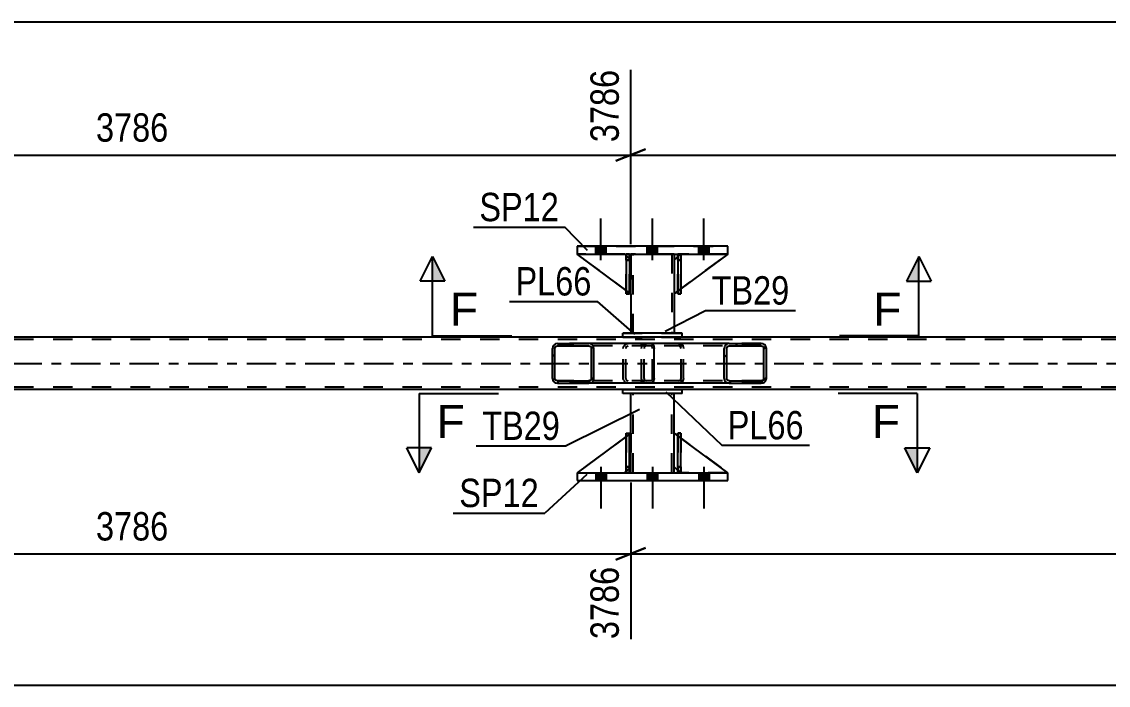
# Model space of a CAD drawing. Header units: millimetres. Extents: x 0 to 841, y 0 to 594.
# Drawn here: x 92.9 to 202.6, y 195.7 to 262.7 of the extents above; entities that cross this region are included whole.
import ezdxf

# ---------------------------------------------------------------- set-up
doc = ezdxf.new("R2010")
doc.units = ezdxf.units.MM
doc.linetypes.add('DXK_LINE_DOT2', pattern=[3.9198, 1.9599, -1.9599])
doc.linetypes.add('DXK_LINE_DOT3', pattern=[5.9187, 2.979, -0.9799, 0.9799, -0.9799])
doc.styles.add('Arial', font='ARIAL.TTF', dxfattribs={"height": 0.2})
doc.styles.add('Arial Narrow', font='ARIALN.TTF', dxfattribs={"height": 0.2})

# ---------------------------------------------------------------- blocks, each defined once
blk = doc.blocks.new('Part-247343161-26516 - 4010')
at = {"linetype": 'Continuous'}
h = blk.add_hatch(dxfattribs=at)
h.set_pattern_fill('', scale=0.7, style=0, pattern_type=0)
h.set_pattern_definition([(45, (150.6194, 229.9036), (-1.57154, 1.57154), [])])
h.paths.add_polyline_path([(150.66, 229.72), (150.62, 229.9), (150.51, 230.06), (150.35, 230.16), (150.15, 230.2), (146.97, 230.2), (146.78, 230.16), (146.62, 230.06), (146.51, 229.9), (146.47, 229.72), (146.47, 226.68), (146.51, 226.5), (146.62, 226.34), (146.78, 226.24), (146.97, 226.2), (150.15, 226.2), (150.35, 226.24), (150.51, 226.34), (150.62, 226.5), (150.66, 226.68)])
h.paths.add_polyline_path([(150.39, 226.59), (150.33, 226.51), (150.25, 226.46), (150.15, 226.44), (146.97, 226.44), (146.87, 226.46), (146.79, 226.51), (146.74, 226.59), (146.72, 226.68), (146.72, 229.72), (146.74, 229.81), (146.79, 229.89), (146.87, 229.94), (146.97, 229.96), (150.15, 229.96), (150.25, 229.94), (150.33, 229.89), (150.39, 229.81), (150.41, 229.72), (150.41, 226.68)])
at = {"color": 2, "linetype": 'Continuous'}
for p, q in [((146.51, 229.9), (146.47, 229.72)), ((146.47, 226.68), (146.47, 229.72)), ((146.72, 229.72), (146.74, 229.81)), ((146.72, 226.68), (146.72, 229.72)), ((146.74, 229.81), (146.79, 229.89)), ((146.97, 230.2), (146.78, 230.16)), ((146.79, 229.89), (146.87, 229.94)), ((146.87, 229.94), (146.97, 229.96)), ((146.97, 230.2), (150.15, 230.2)), ((146.97, 229.96), (150.15, 229.96)), ((156.46, 230.2), (150.15, 230.2)), ((150.35, 230.16), (150.15, 230.2)), ((150.15, 229.96), (150.25, 229.94)), ((150.25, 229.94), (150.33, 229.89)), ((150.33, 229.89), (150.39, 229.81)), ((150.39, 229.81), (150.41, 229.72)), ((150.41, 226.68), (150.41, 229.72)), ((150.66, 229.72), (150.62, 229.9)), ((150.66, 226.68), (150.66, 229.72)), ((156.46, 230.2), (156.56, 230.16)), ((156.56, 230.16), (156.65, 230.06)), ((156.65, 230.06), (156.71, 229.9)), ((156.71, 229.9), (156.73, 229.72)), ((156.73, 226.68), (156.73, 229.72)), ((146.47, 226.68), (146.51, 226.5)), ((146.74, 226.59), (146.72, 226.68)), ((146.79, 226.51), (146.74, 226.59)), ((146.78, 226.24), (146.97, 226.2)), ((146.87, 226.46), (146.79, 226.51)), ((146.97, 226.44), (146.87, 226.46)), ((146.97, 226.44), (150.15, 226.44)), ((146.97, 226.2), (150.15, 226.2)), ((150.25, 226.46), (150.15, 226.44)), ((150.15, 226.2), (150.35, 226.24)), ((156.46, 226.2), (150.15, 226.2)), ((150.33, 226.51), (150.25, 226.46)), ((150.39, 226.59), (150.33, 226.51)), ((150.41, 226.68), (150.39, 226.59)), ((150.62, 226.5), (150.66, 226.68)), ((156.56, 226.24), (156.46, 226.2)), ((156.65, 226.34), (156.56, 226.24)), ((156.71, 226.5), (156.65, 226.34)), ((156.73, 226.68), (156.71, 226.5))]:
    blk.add_line(p, q, dxfattribs=at)
at = {"color": 7, "linetype": 'DXK_LINE_DOT2'}
for p, q in [((150.15, 230.2), (146.97, 230.2)), ((156.46, 229.96), (146.97, 229.96)), ((153.62, 229.72), (153.66, 229.9)), ((153.62, 226.68), (153.62, 229.72)), ((153.89, 229.81), (153.87, 229.72)), ((153.87, 226.68), (153.87, 229.72)), ((153.94, 229.89), (153.89, 229.81)), ((153.93, 230.16), (154.12, 230.2)), ((153.94, 229.89), (153.97, 229.9)), ((153.97, 229.9), (154.02, 229.94)), ((154.02, 229.94), (154.12, 229.96)), ((155.46, 229.96), (155.46, 230.2)), ((156.51, 229.94), (156.46, 229.96)), ((156.55, 229.89), (156.51, 229.94)), ((156.58, 229.81), (156.55, 229.89)), ((156.59, 229.72), (156.58, 229.81)), ((156.59, 226.68), (156.59, 229.72)), ((156.46, 226.44), (146.97, 226.44)), ((150.15, 226.2), (146.97, 226.2)), ((153.66, 226.5), (153.62, 226.68)), ((153.87, 226.68), (153.89, 226.59)), ((153.89, 226.59), (153.94, 226.51)), ((154.12, 226.2), (153.93, 226.24)), ((153.94, 226.51), (154.02, 226.46)), ((154.02, 226.46), (154.12, 226.44)), ((155.46, 226.2), (155.46, 226.44)), ((156.46, 226.44), (156.51, 226.46)), ((156.51, 226.46), (156.55, 226.51)), ((156.55, 226.51), (156.58, 226.59)), ((156.58, 226.59), (156.59, 226.68))]:
    blk.add_line(p, q, dxfattribs=at)
at = {"color": 2, "linetype": 'Continuous'}
for centre, start, end in [((146.96, 229.7), 111.1941, 156.1506), ((150.17, 229.7), 23.8494, 68.8059), ((146.96, 226.7), 203.8494, 248.8059), ((150.17, 226.7), 291.1941, 336.1506)]:
    blk.add_arc(centre, 0.492, start, end, dxfattribs=at)
at = {"color": 7, "linetype": 'DXK_LINE_DOT2'}
for centre, start, end in [((154.11, 229.7), 111.1941, 156.1506), ((154.11, 226.7), 203.8494, 248.8059)]:
    blk.add_arc(centre, 0.492, start, end, dxfattribs=at)
blk = doc.blocks.new('Part-247343161-26517 - 4010')
at = {"linetype": 'Continuous'}
h = blk.add_hatch(dxfattribs=at)
h.set_pattern_fill('', scale=0.7, style=0, pattern_type=0)
h.set_pattern_definition([(45, (168.0301, 229.9036), (-1.57154, 1.57154), [])])
h.paths.add_polyline_path([(168.07, 229.72), (168.03, 229.9), (167.92, 230.06), (167.75, 230.16), (167.56, 230.2), (164.32, 230.2), (164.13, 230.16), (163.96, 230.06), (163.85, 229.9), (163.81, 229.72), (163.81, 226.68), (163.85, 226.5), (163.96, 226.34), (164.13, 226.24), (164.32, 226.2), (167.56, 226.2), (167.75, 226.24), (167.92, 226.34), (168.03, 226.5), (168.07, 226.68)])
h.paths.add_polyline_path([(167.79, 226.59), (167.74, 226.51), (167.66, 226.46), (167.56, 226.44), (164.32, 226.44), (164.23, 226.46), (164.14, 226.51), (164.09, 226.59), (164.07, 226.68), (164.07, 229.72), (164.09, 229.81), (164.14, 229.89), (164.23, 229.94), (164.32, 229.96), (167.56, 229.96), (167.66, 229.94), (167.74, 229.89), (167.79, 229.81), (167.81, 229.72), (167.81, 226.68)])
at = {"color": 7, "linetype": 'DXK_LINE_DOT2'}
for p, q in [((155.46, 229.72), (155.5, 229.9)), ((155.46, 226.68), (155.46, 229.72)), ((155.74, 229.81), (155.72, 229.72)), ((155.72, 226.68), (155.72, 229.72)), ((155.79, 229.89), (155.74, 229.81)), ((155.78, 230.16), (155.97, 230.2)), ((155.88, 229.94), (155.79, 229.89)), ((155.97, 229.96), (155.88, 229.94)), ((156.46, 230.2), (155.97, 230.2)), ((167.56, 229.96), (155.97, 229.96)), ((159.21, 230.2), (159.4, 230.16)), ((159.31, 229.94), (159.21, 229.96)), ((159.39, 229.89), (159.31, 229.94)), ((159.44, 229.81), (159.39, 229.89)), ((159.46, 229.72), (159.44, 229.81)), ((159.46, 226.68), (159.46, 229.72)), ((159.68, 229.9), (159.72, 229.72)), ((159.72, 226.68), (159.72, 229.72)), ((167.56, 230.2), (164.32, 230.2)), ((155.5, 226.5), (155.46, 226.68)), ((155.72, 226.68), (155.74, 226.59)), ((155.74, 226.59), (155.79, 226.51)), ((155.97, 226.2), (155.78, 226.24)), ((155.79, 226.51), (155.88, 226.46)), ((155.88, 226.46), (155.97, 226.44)), ((167.56, 226.44), (155.97, 226.44)), ((156.46, 226.2), (155.97, 226.2)), ((159.21, 226.44), (159.31, 226.46)), ((159.4, 226.24), (159.21, 226.2)), ((159.31, 226.46), (159.39, 226.51)), ((159.39, 226.51), (159.44, 226.59)), ((159.44, 226.59), (159.46, 226.68)), ((159.72, 226.68), (159.68, 226.5)), ((167.56, 226.2), (164.32, 226.2))]:
    blk.add_line(p, q, dxfattribs=at)
at = {"color": 2, "linetype": 'Continuous'}
for p, q in [((164.32, 230.2), (156.46, 230.2)), ((163.85, 229.9), (163.81, 229.72)), ((163.81, 226.68), (163.81, 229.72)), ((164.07, 229.72), (164.09, 229.81)), ((164.07, 226.68), (164.07, 229.72)), ((164.09, 229.81), (164.14, 229.89)), ((164.32, 230.2), (164.13, 230.16)), ((164.14, 229.89), (164.23, 229.94)), ((164.23, 229.94), (164.32, 229.96)), ((164.32, 230.2), (167.56, 230.2)), ((164.32, 229.96), (167.56, 229.96)), ((167.75, 230.16), (167.56, 230.2)), ((167.56, 229.96), (167.66, 229.94)), ((167.66, 229.94), (167.74, 229.89)), ((167.74, 229.89), (167.79, 229.81)), ((167.79, 229.81), (167.81, 229.72)), ((167.81, 226.68), (167.81, 229.72)), ((168.07, 229.72), (168.03, 229.9)), ((168.07, 226.68), (168.07, 229.72)), ((164.32, 226.2), (156.46, 226.2)), ((163.81, 226.68), (163.85, 226.5)), ((164.09, 226.59), (164.07, 226.68)), ((164.14, 226.51), (164.09, 226.59)), ((164.13, 226.24), (164.32, 226.2)), ((164.23, 226.46), (164.14, 226.51)), ((164.32, 226.44), (164.23, 226.46)), ((164.32, 226.44), (167.56, 226.44)), ((164.32, 226.2), (167.56, 226.2)), ((167.66, 226.46), (167.56, 226.44)), ((167.56, 226.2), (167.75, 226.24)), ((167.74, 226.51), (167.66, 226.46)), ((167.79, 226.59), (167.74, 226.51)), ((167.81, 226.68), (167.79, 226.59)), ((168.03, 226.5), (168.07, 226.68))]:
    blk.add_line(p, q, dxfattribs=at)
at = {"color": 7, "linetype": 'DXK_LINE_DOT2'}
for centre, start, end in [((155.95, 229.7), 110.7583, 155.68), ((159.23, 229.7), 24.32, 69.2417), ((155.95, 226.7), 204.32, 249.2417), ((159.23, 226.7), 290.7583, 335.68)]:
    blk.add_arc(centre, 0.496, start, end, dxfattribs=at)
at = {"color": 2, "linetype": 'Continuous'}
for centre, start, end in [((164.3, 229.7), 110.7583, 155.68), ((167.58, 229.7), 24.32, 69.2417), ((164.3, 226.7), 204.32, 249.2417), ((167.58, 226.7), 290.7583, 335.68)]:
    blk.add_arc(centre, 0.496, start, end, dxfattribs=at)
blk = doc.blocks.new('Part-247343161-26535 - 4010')
at = {"color": 2, "linetype": 'Continuous'}
for p, q in [((154.37, 239.24), (154.37, 238.64)), ((158.77, 239.24), (158.77, 238.64)), ((154.37, 235.24), (154.37, 231.24)), ((158.77, 235.24), (158.77, 231.24))]:
    blk.add_line(p, q, dxfattribs=at)
at = {"color": 7, "linetype": 'DXK_LINE_DOT2'}
for p, q in [((158.77, 239.24), (154.37, 239.24)), ((154.61, 231.24), (154.61, 239.24)), ((158.53, 239.24), (158.53, 231.24)), ((154.37, 238.64), (154.37, 235.24)), ((158.77, 238.64), (158.77, 235.24)), ((158.77, 231.24), (154.37, 231.24))]:
    blk.add_line(p, q, dxfattribs=at)
blk = doc.blocks.new('Part-247343161-26536 - 4010')
at = {"color": 2, "linetype": 'Continuous'}
for p, q in [((159.57, 231.24), (153.57, 231.24)), ((153.57, 230.84), (153.57, 231.24)), ((159.57, 230.84), (153.57, 230.84)), ((159.57, 230.84), (159.57, 231.24))]:
    blk.add_line(p, q, dxfattribs=at)
at = {"color": 7, "linetype": 'DXK_LINE_DOT2'}
for p, q in [((153.57, 231.24), (159.57, 231.24)), ((153.57, 230.84), (159.57, 230.84))]:
    blk.add_line(p, q, dxfattribs=at)
blk = doc.blocks.new('Part-247343161-26537 - 4010')
at = {"color": 2, "linetype": 'Continuous'}
for p, q in [((153.57, 225.56), (159.57, 225.56)), ((153.57, 225.16), (153.57, 225.56)), ((159.57, 225.16), (153.57, 225.16)), ((159.57, 225.16), (159.57, 225.56))]:
    blk.add_line(p, q, dxfattribs=at)
at = {"color": 7, "linetype": 'DXK_LINE_DOT2'}
for p, q in [((159.57, 225.56), (153.57, 225.56)), ((159.57, 225.16), (153.57, 225.16))]:
    blk.add_line(p, q, dxfattribs=at)
blk = doc.blocks.new('Part-247343161-26538 - 4010')
at = {"color": 2, "linetype": 'Continuous'}
for p, q in [((154.37, 221.16), (154.37, 225.16)), ((158.77, 221.16), (158.77, 225.16)), ((154.37, 217.16), (154.37, 217.76)), ((158.77, 217.16), (158.77, 217.76))]:
    blk.add_line(p, q, dxfattribs=at)
at = {"color": 7, "linetype": 'DXK_LINE_DOT2'}
for p, q in [((158.77, 225.16), (154.37, 225.16)), ((154.61, 217.16), (154.61, 225.16)), ((158.53, 217.16), (158.53, 225.16)), ((154.37, 217.76), (154.37, 221.16)), ((158.77, 217.76), (158.77, 221.16)), ((154.37, 217.16), (158.77, 217.16))]:
    blk.add_line(p, q, dxfattribs=at)
blk = doc.blocks.new('Part-247343161-26539 - 4010')
at = {"color": 7, "linetype": 'DXK_LINE_DOT2'}
for p, q in [((153.92, 238.64), (153.92, 239.24)), ((153.92, 239.24), (153.92, 239.24)), ((153.92, 239.24), (153.92, 235.24)), ((154.24, 239.24), (153.92, 239.24)), ((154.24, 238.64), (154.24, 239.24)), ((154.24, 235.24), (154.24, 239.24)), ((153.92, 235.24), (153.92, 238.64)), ((153.92, 238.64), (154.24, 238.64)), ((154.24, 238.64), (154.24, 235.24)), ((153.92, 235.24), (154.24, 235.24))]:
    blk.add_line(p, q, dxfattribs=at)
blk = doc.blocks.new('Part-247343161-26540 - 4010')
at = {"color": 7, "linetype": 'DXK_LINE_DOT2'}
for p, q in [((159.12, 238.64), (159.12, 239.24)), ((159.12, 239.24), (159.12, 239.24)), ((159.12, 239.24), (159.12, 235.24)), ((159.44, 239.24), (159.12, 239.24)), ((159.44, 238.64), (159.44, 239.24)), ((159.44, 235.24), (159.44, 239.24)), ((159.12, 235.24), (159.12, 238.64)), ((159.12, 238.64), (159.44, 238.64)), ((159.44, 238.64), (159.44, 235.24)), ((159.12, 235.24), (159.44, 235.24))]:
    blk.add_line(p, q, dxfattribs=at)
blk = doc.blocks.new('Part-247343161-26541 - 4010')
at = {"color": 2, "linetype": 'Continuous'}
for p, q in [((154.24, 239.24), (153.92, 239.24)), ((153.92, 239.24), (153.92, 235.24)), ((154.24, 239.24), (154.24, 239.24)), ((154.24, 239.24), (154.24, 235.24)), ((154.24, 235.24), (153.92, 235.24))]:
    blk.add_line(p, q, dxfattribs=at)
at = {"color": 7, "linetype": 'DXK_LINE_DOT2'}
for p, q in [((153.92, 238.64), (153.92, 239.24)), ((154.24, 238.64), (154.24, 239.24)), ((154.24, 239.24), (154.24, 239.24)), ((154.24, 238.64), (153.92, 238.64)), ((153.92, 238.64), (153.92, 235.24)), ((154.24, 235.24), (154.24, 238.64))]:
    blk.add_line(p, q, dxfattribs=at)
blk = doc.blocks.new('Part-247343161-26542 - 4010')
at = {"color": 2, "linetype": 'Continuous'}
for p, q in [((159.44, 239.24), (159.12, 239.24)), ((159.12, 239.24), (159.12, 235.24)), ((159.44, 239.24), (159.44, 239.24)), ((159.44, 239.24), (159.44, 235.24)), ((159.44, 235.24), (159.12, 235.24))]:
    blk.add_line(p, q, dxfattribs=at)
at = {"color": 7, "linetype": 'DXK_LINE_DOT2'}
for p, q in [((159.12, 238.64), (159.12, 239.24)), ((159.44, 238.64), (159.44, 239.24)), ((159.44, 239.24), (159.44, 239.24)), ((159.44, 238.64), (159.12, 238.64)), ((159.12, 238.64), (159.12, 235.24)), ((159.44, 235.24), (159.44, 238.64))]:
    blk.add_line(p, q, dxfattribs=at)
blk = doc.blocks.new('Part-247343161-26543 - 4010')
at = {"color": 7, "linetype": 'DXK_LINE_DOT2'}
for p, q in [((154.37, 235.24), (148.97, 239.24)), ((148.97, 239.24), (153.77, 239.24)), ((153.77, 239.24), (154.37, 238.64)), ((154.37, 238.64), (153.77, 239.24)), ((154.37, 238.64), (154.37, 235.24)), ((154.37, 238.64), (154.37, 238.64)), ((154.37, 238.64), (154.37, 235.24))]:
    blk.add_line(p, q, dxfattribs=at)
blk = doc.blocks.new('Part-247343161-26544 - 4010')
at = {"color": 2, "linetype": 'Continuous'}
for p, q in [((153.92, 235.57), (148.97, 239.24)), ((153.92, 239.09), (153.77, 239.24)), ((154.37, 238.64), (154.24, 238.77)), ((154.37, 238.64), (154.37, 238.64)), ((154.37, 235.24), (154.37, 238.64)), ((154.24, 235.33), (154.37, 235.24)), ((154.37, 235.24), (154.37, 235.24))]:
    blk.add_line(p, q, dxfattribs=at)
at = {"color": 7, "linetype": 'DXK_LINE_DOT2'}
for p, q in [((153.77, 239.24), (148.97, 239.24)), ((153.77, 239.24), (154.37, 238.64)), ((154.24, 238.77), (153.92, 239.09)), ((154.37, 238.64), (154.37, 235.24)), ((154.24, 235.33), (153.92, 235.57))]:
    blk.add_line(p, q, dxfattribs=at)
blk = doc.blocks.new('Part-247343161-26545 - 4010')
at = {"color": 7, "linetype": 'DXK_LINE_DOT2'}
for p, q in [((159.37, 239.24), (158.77, 238.64)), ((158.77, 235.24), (164.17, 239.24)), ((164.17, 239.24), (159.37, 239.24)), ((158.77, 238.64), (158.77, 235.24))]:
    blk.add_line(p, q, dxfattribs=at)
blk = doc.blocks.new('Part-247343161-26546 - 4010')
at = {"color": 7, "linetype": 'DXK_LINE_DOT2'}
for p, q in [((159.37, 239.24), (159.12, 238.99)), ((164.17, 239.24), (159.37, 239.24)), ((159.44, 235.74), (159.12, 235.5))]:
    blk.add_line(p, q, dxfattribs=at)
at = {"color": 2, "linetype": 'Continuous'}
for p, q in [((164.17, 239.24), (159.44, 235.74)), ((159.12, 238.99), (158.77, 238.64)), ((158.77, 238.64), (158.77, 235.24)), ((159.12, 235.5), (158.77, 235.24))]:
    blk.add_line(p, q, dxfattribs=at)
blk = doc.blocks.new('Part-247343161-26547 - 4010')
at = {"color": 7, "linetype": 'DXK_LINE_DOT2'}
for p, q in [((153.92, 221.16), (154.24, 221.16)), ((153.92, 217.76), (153.92, 221.16)), ((153.92, 221.16), (153.92, 217.16)), ((154.24, 221.16), (154.24, 217.76)), ((154.24, 217.16), (154.24, 221.07)), ((154.24, 217.76), (153.92, 217.76)), ((153.92, 217.16), (153.92, 217.76)), ((154.24, 217.76), (154.24, 217.16)), ((154.24, 217.16), (153.92, 217.16)), ((154.24, 217.16), (154.24, 217.16))]:
    blk.add_line(p, q, dxfattribs=at)
blk = doc.blocks.new('Part-247343161-26548 - 4010')
at = {"color": 7, "linetype": 'DXK_LINE_DOT2'}
for p, q in [((159.44, 221.16), (159.12, 221.16)), ((159.12, 217.76), (159.12, 221.16)), ((159.12, 221.16), (159.12, 217.16)), ((159.44, 221.16), (159.44, 217.76)), ((159.44, 217.16), (159.44, 221.16)), ((159.44, 217.76), (159.12, 217.76)), ((159.12, 217.16), (159.12, 217.76)), ((159.44, 217.76), (159.44, 217.16)), ((159.44, 217.16), (159.12, 217.16)), ((159.44, 217.16), (159.44, 217.16))]:
    blk.add_line(p, q, dxfattribs=at)
blk = doc.blocks.new('Part-247343161-26549 - 4010')
at = {"color": 2, "linetype": 'Continuous'}
for p, q in [((153.92, 217.16), (153.92, 221.16)), ((153.92, 221.16), (154.24, 221.16)), ((154.24, 217.16), (154.24, 221.16)), ((153.92, 217.16), (153.92, 217.16)), ((154.24, 217.16), (153.92, 217.16))]:
    blk.add_line(p, q, dxfattribs=at)
at = {"color": 7, "linetype": 'DXK_LINE_DOT2'}
for p, q in [((153.92, 221.16), (153.92, 217.76)), ((154.24, 217.76), (154.24, 221.16)), ((153.92, 217.76), (153.92, 217.16)), ((153.92, 217.76), (154.24, 217.76)), ((154.24, 217.16), (154.24, 217.76)), ((154.24, 217.16), (154.24, 217.16))]:
    blk.add_line(p, q, dxfattribs=at)
blk = doc.blocks.new('Part-247343161-26550 - 4010')
at = {"color": 2, "linetype": 'Continuous'}
for p, q in [((159.12, 217.16), (159.12, 221.16)), ((159.12, 221.16), (159.44, 221.16)), ((159.44, 217.16), (159.44, 221.16)), ((159.12, 217.16), (159.12, 217.16)), ((159.44, 217.16), (159.12, 217.16))]:
    blk.add_line(p, q, dxfattribs=at)
at = {"color": 7, "linetype": 'DXK_LINE_DOT2'}
for p, q in [((159.12, 221.16), (159.12, 217.76)), ((159.44, 217.76), (159.44, 221.16)), ((159.12, 217.76), (159.12, 217.16)), ((159.12, 217.76), (159.44, 217.76)), ((159.44, 217.16), (159.44, 217.76)), ((159.44, 217.16), (159.44, 217.16))]:
    blk.add_line(p, q, dxfattribs=at)
blk = doc.blocks.new('Part-247343161-26551 - 4010')
at = {"color": 7, "linetype": 'DXK_LINE_DOT2'}
for p, q in [((154.37, 221.16), (148.97, 217.16)), ((154.37, 217.76), (154.37, 221.16)), ((154.37, 221.16), (154.37, 217.76)), ((153.77, 217.16), (154.37, 217.76)), ((154.37, 217.76), (153.77, 217.16)), ((154.37, 217.76), (154.37, 217.76)), ((148.97, 217.16), (153.77, 217.16))]:
    blk.add_line(p, q, dxfattribs=at)
blk = doc.blocks.new('Part-247343161-26552 - 4010')
at = {"color": 2, "linetype": 'Continuous'}
for p, q in [((153.92, 220.83), (148.97, 217.16)), ((154.37, 221.16), (154.25, 221.07)), ((154.37, 217.76), (154.37, 221.16)), ((153.92, 217.31), (153.77, 217.16)), ((154.37, 217.76), (154.24, 217.63)), ((154.37, 217.76), (154.37, 217.76))]:
    blk.add_line(p, q, dxfattribs=at)
at = {"color": 7, "linetype": 'DXK_LINE_DOT2'}
for p, q in [((154.25, 221.07), (153.92, 220.83)), ((154.37, 217.76), (154.37, 221.16)), ((154.37, 217.76), (153.77, 217.16)), ((154.24, 217.63), (153.92, 217.31)), ((148.97, 217.16), (153.77, 217.16))]:
    blk.add_line(p, q, dxfattribs=at)
blk = doc.blocks.new('Part-247343161-26553 - 4010')
at = {"color": 7, "linetype": 'DXK_LINE_DOT2'}
for p, q in [((158.77, 217.76), (158.77, 221.16)), ((158.77, 221.16), (164.17, 217.16)), ((159.37, 217.16), (158.77, 217.76)), ((164.17, 217.16), (159.37, 217.16))]:
    blk.add_line(p, q, dxfattribs=at)
blk = doc.blocks.new('Part-247343161-26554 - 4010')
at = {"color": 2, "linetype": 'Continuous'}
for p, q in [((158.77, 217.76), (158.77, 221.16)), ((159.12, 220.9), (158.77, 221.16)), ((164.17, 217.16), (159.44, 220.66)), ((159.12, 217.41), (158.77, 217.76))]:
    blk.add_line(p, q, dxfattribs=at)
at = {"color": 7, "linetype": 'DXK_LINE_DOT2'}
for p, q in [((159.44, 220.66), (159.12, 220.9)), ((159.37, 217.16), (159.12, 217.41)), ((164.17, 217.16), (159.37, 217.16)), ((164.17, 217.16), (164.17, 217.16)), ((164.17, 217.16), (164.17, 217.16))]:
    blk.add_line(p, q, dxfattribs=at)
blk = doc.blocks.new('Part-247343161-26555 - 4010')
at = {"color": 2, "linetype": 'Continuous'}
for p, q in [((148.97, 217.16), (148.97, 216.36)), ((148.97, 217.16), (164.17, 217.16)), ((148.97, 216.36), (164.17, 216.36)), ((164.17, 216.36), (164.17, 217.16))]:
    blk.add_line(p, q, dxfattribs=at)
at = {"color": 7, "linetype": 'DXK_LINE_DOT2'}
for p, q in [((148.97, 217.16), (164.17, 217.16)), ((148.97, 216.36), (164.17, 216.36))]:
    blk.add_line(p, q, dxfattribs=at)
blk = doc.blocks.new('Part-247343161-26556 - 4010')
at = {"color": 2, "linetype": 'Continuous'}
for p, q in [((164.17, 240.04), (148.97, 240.04)), ((148.97, 240.04), (148.97, 239.24)), ((148.97, 239.24), (164.17, 239.24)), ((164.17, 239.24), (164.17, 240.04))]:
    blk.add_line(p, q, dxfattribs=at)
at = {"color": 7, "linetype": 'DXK_LINE_DOT2'}
for p, q in [((148.97, 240.04), (164.17, 240.04)), ((148.97, 239.24), (164.17, 239.24))]:
    blk.add_line(p, q, dxfattribs=at)
blk = doc.blocks.new('Bolt-247343161-26641 - 4010')
at = {"linetype": 'Continuous'}
for points in [[(151.89, 217.16), (150.85, 217.16), (150.85, 216.36), (151.89, 216.36)], [(151.89, 217.16), (150.85, 217.16), (150.85, 216.36), (151.89, 216.36)], [(151.89, 217.16), (150.85, 217.16), (150.85, 216.36), (151.89, 216.36)], [(157.09, 217.16), (156.05, 217.16), (156.05, 216.36), (157.09, 216.36)], [(157.09, 217.16), (156.05, 217.16), (156.05, 216.36), (157.09, 216.36)], [(162.29, 217.16), (161.25, 217.16), (161.25, 216.36), (162.29, 216.36)], [(162.29, 217.16), (161.25, 217.16), (161.25, 216.36), (162.29, 216.36)], [(162.29, 217.16), (161.25, 217.16), (161.25, 216.36), (162.29, 216.36)]]:
    blk.add_hatch(color=1, dxfattribs=at).paths.add_polyline_path(points)
at = {"color": 1, "linetype": 'Continuous'}
for p, q in [((151.37, 217.76), (151.37, 213.56)), ((151.37, 217.76), (151.37, 213.56)), ((151.37, 217.76), (151.37, 213.56)), ((156.57, 217.76), (156.57, 213.56)), ((156.57, 217.76), (156.57, 213.56)), ((161.77, 217.76), (161.77, 213.56)), ((161.77, 217.76), (161.77, 213.56)), ((161.77, 217.76), (161.77, 213.56)), ((150.85, 217.16), (150.85, 216.36)), ((150.85, 217.16), (150.85, 216.36)), ((150.85, 217.16), (150.85, 216.36)), ((151.89, 217.16), (151.89, 216.36)), ((151.89, 217.16), (151.89, 216.36)), ((151.89, 217.16), (151.89, 216.36)), ((156.05, 217.16), (156.05, 216.36)), ((156.05, 217.16), (156.05, 216.36)), ((157.09, 217.16), (157.09, 216.36)), ((157.09, 217.16), (157.09, 216.36)), ((161.25, 217.16), (161.25, 216.36)), ((161.25, 217.16), (161.25, 216.36)), ((161.25, 217.16), (161.25, 216.36)), ((162.29, 217.16), (162.29, 216.36)), ((162.29, 217.16), (162.29, 216.36)), ((162.29, 217.16), (162.29, 216.36))]:
    blk.add_line(p, q, dxfattribs=at)
blk = doc.blocks.new('Part-247343161-26634 - 4010')
at = {"color": 2, "linetype": 'Continuous'}
for p, q in [((153.57, 230.84), (62.33, 230.84)), ((323.84, 230.84), (159.57, 230.84)), ((579.25, 225.56), (62.33, 225.56))]:
    blk.add_line(p, q, dxfattribs=at)
at = {"color": 7, "linetype": 'DXK_LINE_DOT2'}
for p, q in [((721.25, 230.6), (62.33, 230.6)), ((159.57, 230.84), (153.57, 230.84)), ((721.25, 225.8), (62.33, 225.8))]:
    blk.add_line(p, q, dxfattribs=at)
at = {"color": 7, "linetype": 'DXK_LINE_DOT3'}
blk.add_line((62.33, 228.2), (721.25, 228.2), dxfattribs=at)
blk = doc.blocks.new('Bolt-247343161-26642 - 4010')
at = {"linetype": 'Continuous'}
for points in [[(150.85, 239.24), (151.89, 239.24), (151.89, 240.04), (150.85, 240.04)], [(150.85, 239.24), (151.89, 239.24), (151.89, 240.04), (150.85, 240.04)], [(150.85, 239.24), (151.89, 239.24), (151.89, 240.04), (150.85, 240.04)], [(156.05, 239.24), (157.09, 239.24), (157.09, 240.04), (156.05, 240.04)], [(156.05, 239.24), (157.09, 239.24), (157.09, 240.04), (156.05, 240.04)], [(161.25, 239.24), (162.29, 239.24), (162.29, 240.04), (161.25, 240.04)], [(161.25, 239.24), (162.29, 239.24), (162.29, 240.04), (161.25, 240.04)], [(161.25, 239.24), (162.29, 239.24), (162.29, 240.04), (161.25, 240.04)]]:
    blk.add_hatch(color=1, dxfattribs=at).paths.add_polyline_path(points)
at = {"color": 1, "linetype": 'Continuous'}
for p, q in [((151.37, 238.64), (151.37, 242.84)), ((151.37, 238.64), (151.37, 242.84)), ((151.37, 238.64), (151.37, 242.84)), ((156.57, 238.64), (156.57, 242.84)), ((156.57, 238.64), (156.57, 242.84)), ((161.77, 238.64), (161.77, 242.84)), ((161.77, 238.64), (161.77, 242.84)), ((161.77, 238.64), (161.77, 242.84)), ((150.85, 239.24), (150.85, 240.04)), ((150.85, 239.24), (150.85, 240.04)), ((150.85, 239.24), (150.85, 240.04)), ((151.89, 239.24), (151.89, 240.04)), ((151.89, 239.24), (151.89, 240.04)), ((151.89, 239.24), (151.89, 240.04)), ((156.05, 239.24), (156.05, 240.04)), ((156.05, 239.24), (156.05, 240.04)), ((157.09, 239.24), (157.09, 240.04)), ((157.09, 239.24), (157.09, 240.04)), ((161.25, 239.24), (161.25, 240.04)), ((161.25, 239.24), (161.25, 240.04)), ((161.25, 239.24), (161.25, 240.04)), ((162.29, 239.24), (162.29, 240.04)), ((162.29, 239.24), (162.29, 240.04)), ((162.29, 239.24), (162.29, 240.04))]:
    blk.add_line(p, q, dxfattribs=at)
blk = doc.blocks.new('StraightDimension-247343161-47045 - 4010')
at = {"color": 7, "linetype": 'Continuous'}
for p, q in [((154.37, 240.24), (154.37, 257.85)), ((155.87, 249.84), (152.87, 248.64)), ((154.37, 249.24), (324.64, 249.24))]:
    blk.add_line(p, q, dxfattribs=at)
blk = doc.blocks.new('StraightDimension-247343161-47046 - 4010')
at = {"color": 7, "linetype": 'Continuous'}
for p, q in [((154.37, 240.24), (154.37, 257.85)), ((53.71, 231.84), (53.71, 252.37)), ((55.21, 249.84), (52.21, 248.64)), ((53.71, 249.24), (154.37, 249.24)), ((152.87, 248.64), (155.87, 249.84))]:
    blk.add_line(p, q, dxfattribs=at)
at = {"color": 0}
blk.add_wipeout([(108.3, 249.99), (108.3, 254.19), (99.78, 254.19), (99.78, 249.99)], dxfattribs=at)
at = {"color": 3, "style": 'Arial Narrow'}
blk.add_text('3786', height=2.863, dxfattribs=at).set_placement((100.38, 250.59))
at = {"color": 0, "linetype": 'Continuous'}
for points in [[(153.77, 258.45), (149.57, 258.45), (149.57, 249.94), (153.77, 249.94)], [(53.11, 252.97), (48.91, 252.97), (48.91, 249.94), (53.11, 249.94)]]:
    blk.add_wipeout(points, dxfattribs=at)
at = {"color": 3, "linetype": 'Continuous', "style": 'Arial Narrow'}
for s, height, p in [('3786', 2.863, (153.17, 250.54)), ('0', 2.86, (52.51, 250.54))]:
    blk.add_text(s, height=height, rotation=90.0002, dxfattribs=at).set_placement(p)
blk = doc.blocks.new('StraightDimension-247343161-47068 - 4010')
at = {"color": 7, "linetype": 'Continuous'}
for p, q in [((154.37, 216.16), (154.37, 200.36)), ((155.87, 209.57), (152.87, 208.37)), ((154.37, 208.97), (324.64, 208.97))]:
    blk.add_line(p, q, dxfattribs=at)
blk = doc.blocks.new('StraightDimension-247343161-47069 - 4010')
at = {"color": 7, "linetype": 'Continuous'}
for p, q in [((53.71, 224.56), (53.71, 205.84)), ((154.37, 216.16), (154.37, 200.36)), ((55.21, 209.57), (52.21, 208.37)), ((152.87, 208.37), (155.87, 209.57)), ((53.71, 208.97), (154.37, 208.97))]:
    blk.add_line(p, q, dxfattribs=at)
at = {"color": 0}
blk.add_wipeout([(108.3, 209.72), (108.3, 213.92), (99.78, 213.92), (99.78, 209.72)], dxfattribs=at)
at = {"color": 3, "style": 'Arial Narrow'}
blk.add_text('3786', height=2.863, dxfattribs=at).set_placement((100.38, 210.32))
at = {"color": 0, "linetype": 'Continuous'}
for points in [[(53.11, 208.27), (48.91, 208.27), (48.91, 205.24), (53.11, 205.24)], [(153.77, 208.27), (149.57, 208.27), (149.57, 199.76), (153.77, 199.76)]]:
    blk.add_wipeout(points, dxfattribs=at)
at = {"color": 3, "linetype": 'Continuous', "style": 'Arial Narrow'}
for s, height, p in [('0', 2.86, (52.51, 205.84)), ('3786', 2.863, (153.17, 200.36))]:
    blk.add_text(s, height=height, rotation=90.0002, dxfattribs=at).set_placement(p)
blk = doc.blocks.new('StraightDimension-247343161-47090 - 4010')
at = {"color": 7, "linetype": 'Continuous'}
blk.add_line((53.71, 262.7), (729.87, 262.7), dxfattribs=at)
blk = doc.blocks.new('StraightDimension-247343161-47120 - 4010')
at = {"color": 7, "linetype": 'Continuous'}
blk.add_line((53.07, 195.7), (730.51, 195.7), dxfattribs=at)
blk = doc.blocks.new('Mark-247343161-47136 - 4010')
at = {"color": 30, "linetype": 'Continuous'}
for p, q in [((157.85, 231.47), (161.94, 233.54)), ((161.94, 233.54), (171, 233.54))]:
    blk.add_line(p, q, dxfattribs=at)
at = {"color": 0}
blk.add_wipeout([(170.4, 234.14), (170.4, 237.14), (162.54, 237.14), (162.54, 234.14)], dxfattribs=at)
blk.add_wipeout([(170.4, 234.14), (170.4, 237.14), (162.54, 237.14), (162.54, 234.14)], dxfattribs=at)
at = {"color": 3, "style": 'Arial Narrow'}
blk.add_text('TB29', height=2.863, dxfattribs=at).set_placement((162.54, 234.14))
blk = doc.blocks.new('Mark-247343161-47139 - 4010')
at = {"color": 30, "linetype": 'Continuous'}
for p in [(142.14, 234.46), (154.78, 231.15)]:
    blk.add_line(p, (151.01, 234.46), dxfattribs=at)
at = {"color": 0}
blk.add_wipeout([(150.41, 235.06), (150.41, 238.06), (142.74, 238.06), (142.74, 235.06)], dxfattribs=at)
blk.add_wipeout([(150.41, 235.06), (150.41, 238.06), (142.74, 238.06), (142.74, 235.06)], dxfattribs=at)
at = {"color": 3, "style": 'Arial Narrow'}
blk.add_text('PL66', height=2.863, dxfattribs=at).set_placement((142.74, 235.06))
blk = doc.blocks.new('Mark-247343161-47142 - 4010')
at = {"color": 30, "linetype": 'Continuous'}
for p, q in [((157.93, 225.32), (163.57, 219.93)), ((163.57, 219.93), (172.44, 219.93))]:
    blk.add_line(p, q, dxfattribs=at)
at = {"color": 0}
blk.add_wipeout([(171.84, 220.53), (171.84, 223.53), (164.17, 223.53), (164.17, 220.53)], dxfattribs=at)
blk.add_wipeout([(171.84, 220.53), (171.84, 223.53), (164.17, 223.53), (164.17, 220.53)], dxfattribs=at)
at = {"color": 3, "style": 'Arial Narrow'}
blk.add_text('PL66', height=2.863, dxfattribs=at).set_placement((164.17, 220.53))
blk = doc.blocks.new('Mark-247343161-47145 - 4010')
at = {"color": 30, "linetype": 'Continuous'}
for p in [(155.26, 223.55), (138.78, 219.87)]:
    blk.add_line(p, (147.84, 219.87), dxfattribs=at)
at = {"color": 0}
blk.add_wipeout([(147.24, 220.47), (147.24, 223.47), (139.38, 223.47), (139.38, 220.47)], dxfattribs=at)
blk.add_wipeout([(147.24, 220.47), (147.24, 223.47), (139.38, 223.47), (139.38, 220.47)], dxfattribs=at)
at = {"color": 3, "style": 'Arial Narrow'}
blk.add_text('TB29', height=2.863, dxfattribs=at).set_placement((139.38, 220.47))
blk = doc.blocks.new('Mark-247343161-47148 - 4010')
at = {"color": 30, "linetype": 'Continuous'}
for p in [(149.93, 216.99), (136.46, 213.09)]:
    blk.add_line(p, (145.7, 213.09), dxfattribs=at)
at = {"color": 0}
blk.add_wipeout([(145.1, 213.69), (145.1, 216.69), (137.06, 216.69), (137.06, 213.69)], dxfattribs=at)
blk.add_wipeout([(145.1, 213.69), (145.1, 216.69), (137.06, 216.69), (137.06, 213.69)], dxfattribs=at)
at = {"color": 3, "style": 'Arial Narrow'}
blk.add_text('SP12', height=2.863, dxfattribs=at).set_placement((137.06, 213.69))
blk = doc.blocks.new('Mark-247343161-47151 - 4010')
at = {"color": 30, "linetype": 'Continuous'}
for p in [(138.49, 241.96), (150, 239.59)]:
    blk.add_line(p, (147.73, 241.96), dxfattribs=at)
at = {"color": 0}
blk.add_wipeout([(147.13, 242.56), (147.13, 245.56), (139.09, 245.56), (139.09, 242.56)], dxfattribs=at)
blk.add_wipeout([(147.13, 242.56), (147.13, 245.56), (139.09, 245.56), (139.09, 242.56)], dxfattribs=at)
at = {"color": 3, "style": 'Arial Narrow'}
blk.add_text('SP12', height=2.863, dxfattribs=at).set_placement((139.09, 242.56))
blk = doc.blocks.new('SectionMark-247343161-48776 - 4010')
at = {"linetype": 'Continuous'}
for points in [[(133.01, 219.66), (134.26, 219.66), (133.01, 217.16)], [(182.06, 219.66), (183.31, 219.66), (183.31, 217.16)]]:
    blk.add_hatch(color=6, dxfattribs=at).paths.add_polyline_path(points)
at = {"color": 6, "linetype": 'Continuous'}
for p, q in [((133.01, 225.16), (141.01, 225.16)), ((133.01, 225.16), (133.01, 217.16)), ((183.31, 225.16), (175.31, 225.16)), ((183.31, 225.16), (183.31, 217.16)), ((133.01, 217.16), (131.76, 219.66)), ((134.26, 219.66), (131.76, 219.66)), ((133.01, 217.16), (134.26, 219.66)), ((182.06, 219.66), (184.56, 219.66)), ((183.31, 217.16), (182.06, 219.66)), ((184.56, 219.66), (183.31, 217.16))]:
    blk.add_line(p, q, dxfattribs=at)
at = {"color": 0, "linetype": 'Continuous'}
for points in [[(137.61, 220.66), (137.61, 224.16), (134.76, 224.16), (134.76, 220.66)], [(181.56, 220.66), (181.56, 224.16), (178.71, 224.16), (178.71, 220.66)]]:
    blk.add_wipeout(points, dxfattribs=at)
at = {"color": 3, "linetype": 'Continuous', "style": 'Arial'}
for p in [(134.76, 220.66), (178.71, 220.66)]:
    blk.add_text('F', height=3.34, dxfattribs=at).set_placement(p)
blk = doc.blocks.new('SectionMark-247343161-49073 - 4010')
at = {"linetype": 'Continuous'}
for points in [[(135.61, 236.5), (134.36, 236.5), (134.36, 239)], [(183.47, 236.5), (182.22, 236.5), (183.47, 239)]]:
    blk.add_hatch(color=6, dxfattribs=at).paths.add_polyline_path(points)
at = {"color": 6, "linetype": 'Continuous'}
for p, q in [((133.11, 236.5), (134.36, 239)), ((134.36, 231), (134.36, 239)), ((134.36, 239), (135.61, 236.5)), ((183.47, 239), (182.22, 236.5)), ((183.47, 231), (183.47, 239)), ((183.47, 239), (184.72, 236.5)), ((135.61, 236.5), (133.11, 236.5)), ((182.22, 236.5), (184.72, 236.5)), ((134.36, 231), (142.36, 231)), ((183.47, 231), (175.47, 231))]:
    blk.add_line(p, q, dxfattribs=at)
at = {"color": 0, "linetype": 'Continuous'}
for points in [[(138.96, 232), (138.96, 235.5), (136.11, 235.5), (136.11, 232)], [(181.72, 232), (181.72, 235.5), (178.87, 235.5), (178.87, 232)]]:
    blk.add_wipeout(points, dxfattribs=at)
at = {"color": 3, "linetype": 'Continuous', "style": 'Arial'}
for p in [(136.11, 232), (178.87, 232)]:
    blk.add_text('F', height=3.34, dxfattribs=at).set_placement(p)

msp = doc.modelspace()

# ---------------------------------------------------------------- block references
for name in ['Bolt-247343161-26642 - 4010', 'Part-247343161-26556 - 4010', 'Part-247343161-26543 - 4010', 'Part-247343161-26544 - 4010', 'Part-247343161-26539 - 4010', 'Part-247343161-26541 - 4010', 'Part-247343161-26535 - 4010', 'Part-247343161-26545 - 4010', 'Part-247343161-26546 - 4010', 'Part-247343161-26540 - 4010', 'Part-247343161-26542 - 4010', 'Part-247343161-26634 - 4010', 'Part-247343161-26536 - 4010', 'Part-247343161-26516 - 4010', 'Part-247343161-26517 - 4010', 'Part-247343161-26537 - 4010', 'Part-247343161-26538 - 4010', 'Part-247343161-26551 - 4010', 'Part-247343161-26552 - 4010', 'Part-247343161-26547 - 4010', 'Part-247343161-26549 - 4010', 'Part-247343161-26553 - 4010', 'Part-247343161-26554 - 4010', 'Part-247343161-26548 - 4010', 'Part-247343161-26550 - 4010', 'Bolt-247343161-26641 - 4010', 'Part-247343161-26555 - 4010']:
    msp.add_blockref(name, (0, 0))

# ---------------------------------------------------------------- next in the draw order: block references
for name in ['StraightDimension-247343161-47045 - 4010', 'StraightDimension-247343161-47068 - 4010']:
    msp.add_blockref(name, (0, 0))

# ---------------------------------------------------------------- next in the draw order: block references
for name in ['StraightDimension-247343161-47046 - 4010', 'StraightDimension-247343161-47069 - 4010']:
    msp.add_blockref(name, (0, 0))

# ---------------------------------------------------------------- next in the draw order: block references
for name in ['StraightDimension-247343161-47090 - 4010', 'StraightDimension-247343161-47120 - 4010']:
    msp.add_blockref(name, (0, 0))

# ---------------------------------------------------------------- next in the draw order: block references
for name in ['Mark-247343161-47151 - 4010', 'Mark-247343161-47139 - 4010', 'Mark-247343161-47136 - 4010', 'Mark-247343161-47142 - 4010', 'Mark-247343161-47145 - 4010', 'Mark-247343161-47148 - 4010']:
    msp.add_blockref(name, (0, 0))

# ---------------------------------------------------------------- next in the draw order: block references
for name in ['SectionMark-247343161-49073 - 4010', 'SectionMark-247343161-48776 - 4010']:
    msp.add_blockref(name, (0, 0))

doc.saveas('drawing.dxf')
